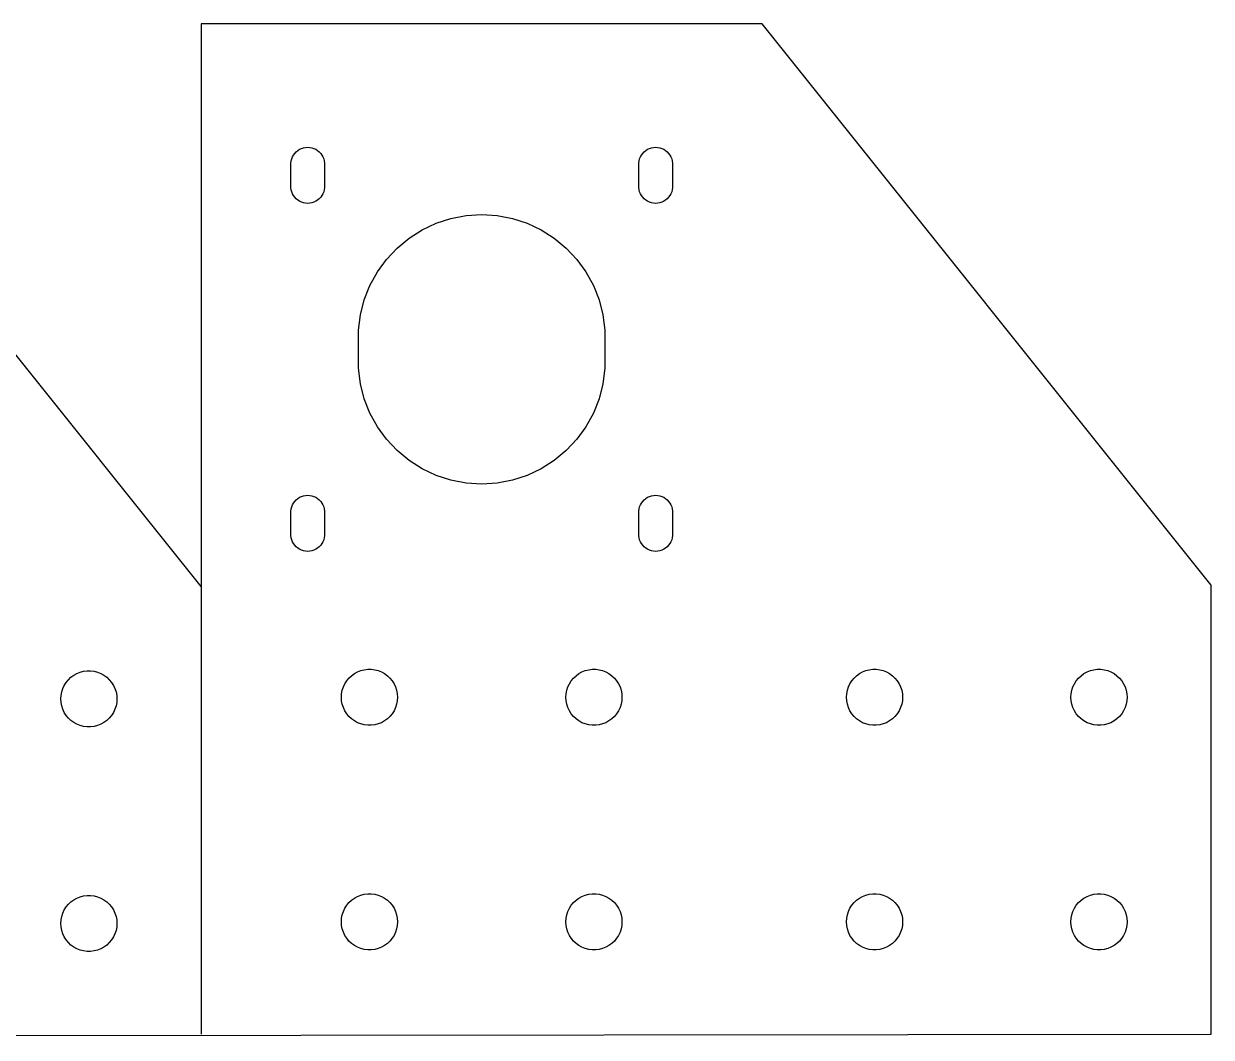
# Model space of a CAD drawing. Extents: x 0 to 330, y 0 to 287.
# Drawn here: x 164.2 to 270, y 100 to 190.3 of the extents above; entities that cross this region are included whole.
import ezdxf

# ---------------------------------------------------------------- set-up
doc = ezdxf.new("R2010")
doc.units = 0
doc.layers.add('LAYER_1', color=7, linetype='CONTINUOUS')

msp = doc.modelspace()

# ---------------------------------------------------------------- linework, layer by layer
at = {"layer": 'LAYER_1', "color": 7}
for p, q in [((180.000001, 140.141081), (139.999999, 190.14108)), ((230, 190.282191), (180.000001, 190.282191)), ((180.000001, 190.282191), (180.000001, 100.282193)), ((270.000002, 140.282192), (230, 190.282191)), ((188.344241, 178.738291), (188.473191, 178.875593)), ((188.473191, 178.875593), (188.618331, 178.995692)), ((188.618331, 178.995692), (188.777371, 179.096691)), ((188.777371, 179.096691), (188.947811, 179.17689)), ((188.947811, 179.17689), (189.126971, 179.23509)), ((189.126971, 179.23509), (189.312011, 179.27039)), ((189.312011, 179.27039), (189.500001, 179.282187)), ((189.500001, 179.28219), (189.687991, 179.270393)), ((189.687991, 179.27039), (189.873031, 179.23509)), ((189.873031, 179.23509), (190.052201, 179.17689)), ((190.052201, 179.17689), (190.222601, 179.096691)), ((190.222601, 179.096691), (190.381701, 178.995692)), ((190.381701, 178.995692), (190.526801, 178.875593)), ((190.526801, 178.875593), (190.655801, 178.738291)), ((219.3442, 178.738291), (219.473201, 178.875593)), ((219.473201, 178.875593), (219.6183, 178.995692)), ((219.6183, 178.995692), (219.7774, 179.096691)), ((219.7774, 179.096691), (219.9478, 179.17689)), ((219.9478, 179.17689), (220.127, 179.23509)), ((220.127, 179.23509), (220.312, 179.27039)), ((220.312, 179.27039), (220.500002, 179.282187)), ((220.500002, 179.28219), (220.688002, 179.270393)), ((220.688002, 179.27039), (220.873001, 179.23509)), ((220.873001, 179.23509), (221.052201, 179.17689)), ((221.052201, 179.17689), (221.222601, 179.096691)), ((221.222601, 179.096691), (221.381701, 178.995692)), ((221.381701, 178.995692), (221.5268, 178.875593)), ((221.5268, 178.875593), (221.655801, 178.738291)), ((188.002961, 177.87639), (188.02658, 178.063292)), ((188.002961, 175.687991), (188.002961, 177.87639)), ((188.026581, 178.063292), (188.073431, 178.245692)), ((188.073431, 178.245692), (188.142761, 178.420893)), ((188.142761, 178.420893), (188.233521, 178.585891)), ((188.233521, 178.585891), (188.344241, 178.738291)), ((190.655801, 178.738291), (190.766501, 178.585891)), ((190.766501, 178.585891), (190.857201, 178.420893)), ((190.857201, 178.420893), (190.926601, 178.245692)), ((190.926601, 178.245692), (190.973401, 178.063292)), ((190.973401, 178.063292), (190.997001, 177.87639)), ((190.997001, 177.87639), (190.997001, 175.687991)), ((219.003002, 177.87639), (219.026596, 178.063292)), ((219.003002, 175.687991), (219.003002, 177.87639)), ((219.026602, 178.063292), (219.0734, 178.245692)), ((219.0734, 178.245692), (219.142801, 178.420893)), ((219.142801, 178.420893), (219.233502, 178.585891)), ((219.233502, 178.585891), (219.3442, 178.738291)), ((221.655801, 178.738291), (221.7665, 178.585891)), ((221.7665, 178.585891), (221.8572, 178.420893)), ((221.8572, 178.420893), (221.926602, 178.245692)), ((221.926602, 178.245692), (221.973402, 178.063292)), ((221.973402, 178.063292), (221.996996, 177.87639)), ((221.997002, 177.87639), (221.997002, 175.687991)), ((188.026581, 175.501092), (188.002962, 175.687991)), ((190.997001, 175.687991), (190.973402, 175.501092)), ((219.026602, 175.501092), (219.003008, 175.687991)), ((221.997002, 175.687991), (221.973408, 175.501092)), ((188.073431, 175.318692), (188.026581, 175.501092)), ((188.142761, 175.143492), (188.073431, 175.318692)), ((188.233521, 174.97849), (188.142761, 175.143492)), ((188.344241, 174.82609), (188.233521, 174.97849)), ((188.473191, 174.688792), (188.344241, 174.82609)), ((188.618331, 174.568692), (188.473191, 174.688792)), ((190.526801, 174.688792), (190.381701, 174.568692)), ((190.655801, 174.82609), (190.526801, 174.688792)), ((190.766501, 174.97849), (190.655801, 174.82609)), ((190.857201, 175.143492), (190.766501, 174.97849)), ((190.926601, 175.318692), (190.857201, 175.143492)), ((190.973401, 175.501092), (190.926601, 175.318692)), ((219.0734, 175.318692), (219.026602, 175.501092)), ((219.142801, 175.143492), (219.0734, 175.318692)), ((219.233502, 174.97849), (219.142801, 175.143492)), ((219.3442, 174.82609), (219.233502, 174.97849)), ((219.473201, 174.688792), (219.3442, 174.82609)), ((219.6183, 174.568692), (219.473201, 174.688792)), ((221.5268, 174.688792), (221.381701, 174.568692)), ((221.655801, 174.82609), (221.5268, 174.688792)), ((221.7665, 174.97849), (221.655801, 174.82609)), ((221.8572, 175.143492), (221.7665, 174.97849)), ((221.926602, 175.318692), (221.8572, 175.143492)), ((221.973402, 175.501092), (221.926602, 175.318692)), ((188.777371, 174.467691), (188.618331, 174.568692)), ((188.947811, 174.387492), (188.777371, 174.467691)), ((189.126971, 174.329292), (188.947811, 174.387492)), ((189.312011, 174.293991), (189.126971, 174.329292)), ((189.500001, 174.282192), (189.312011, 174.293989)), ((189.687991, 174.293991), (189.500001, 174.282194)), ((189.873031, 174.329292), (189.687991, 174.293991)), ((190.052201, 174.387492), (189.873031, 174.329292)), ((190.222601, 174.467691), (190.052201, 174.387492)), ((190.381701, 174.568692), (190.222601, 174.467691)), ((219.7774, 174.467691), (219.6183, 174.568692)), ((219.9478, 174.387492), (219.7774, 174.467691)), ((220.127, 174.329292), (219.9478, 174.387492)), ((220.312, 174.293991), (220.127, 174.329292)), ((220.500002, 174.282192), (220.312, 174.293989)), ((220.688002, 174.293991), (220.500002, 174.282194)), ((220.873001, 174.329292), (220.688002, 174.293991)), ((221.052201, 174.387492), (220.873001, 174.329292)), ((221.222601, 174.467691), (221.052201, 174.387492)), ((221.381701, 174.568692), (221.222601, 174.467691)), ((199.700701, 171.921592), (200.950601, 172.509692)), ((200.950601, 172.509692), (202.264401, 172.936593)), ((202.264401, 172.936593), (203.621301, 173.195492)), ((203.621301, 173.195492), (205.000001, 173.282191)), ((205.000001, 173.282191), (206.378701, 173.195492)), ((206.378701, 173.195492), (207.735601, 172.936593)), ((207.735601, 172.936593), (209.0494, 172.509692)), ((209.0494, 172.509692), (210.2993, 171.921592)), ((198.534401, 171.181391), (199.700701, 171.921592)), ((210.2993, 171.921592), (211.4656, 171.181391)), ((197.470001, 170.300792), (198.534401, 171.181391)), ((211.4656, 171.181391), (212.530001, 170.300792)), ((195.712401, 168.176291), (196.524401, 169.293891)), ((196.524401, 169.293891), (197.470001, 170.300792)), ((212.530001, 170.300792), (213.475601, 169.293891)), ((213.475601, 169.293891), (214.287602, 168.176291)), ((195.046901, 166.965792), (195.712401, 168.176291)), ((214.287602, 168.176291), (214.953102, 166.965792)), ((194.538401, 165.68139), (195.046901, 166.965792)), ((214.953102, 166.965792), (215.461602, 165.68139)), ((194.194901, 164.343392), (194.538401, 165.68139)), ((215.461602, 165.68139), (215.805103, 164.343392)), ((194.021701, 162.972892), (194.194901, 164.343392)), ((215.805103, 164.343392), (215.9783, 162.972892)), ((194.021701, 159.591492), (194.021701, 162.972892)), ((215.9783, 162.972892), (215.9783, 159.591492)), ((194.194901, 158.220993), (194.021701, 159.591492)), ((215.9783, 159.591492), (215.805103, 158.220993)), ((194.538401, 156.882991), (194.194901, 158.220993)), ((215.805103, 158.220993), (215.461602, 156.882991)), ((195.046901, 155.598592), (194.538401, 156.882991)), ((215.461602, 156.882991), (214.953102, 155.598592)), ((195.712401, 154.38809), (195.046901, 155.598592)), ((214.953102, 155.598592), (214.287602, 154.38809)), ((196.524401, 153.27049), (195.712401, 154.38809)), ((214.287602, 154.38809), (213.475601, 153.27049)), ((197.470001, 152.263592), (196.524401, 153.27049)), ((213.475601, 153.27049), (212.530001, 152.263592)), ((198.534401, 151.382991), (197.470001, 152.263592)), ((199.700701, 150.642793), (198.534401, 151.382991)), ((211.4656, 151.382991), (210.2993, 150.642793)), ((212.530001, 152.263592), (211.4656, 151.382991)), ((200.950601, 150.054692), (199.700701, 150.642793)), ((210.2993, 150.642793), (209.0494, 150.054692)), ((202.264401, 149.627792), (200.950601, 150.054692)), ((203.621301, 149.368892), (202.264401, 149.627792)), ((205.000001, 149.282191), (203.621301, 149.368892)), ((206.378701, 149.368892), (205.000001, 149.282191)), ((207.735601, 149.627792), (206.378701, 149.368892)), ((209.0494, 150.054692), (207.735601, 149.627792)), ((188.777371, 148.096691), (188.947811, 148.176893)), ((188.947811, 148.176893), (189.126971, 148.235093)), ((189.126971, 148.235093), (189.312011, 148.27039)), ((189.312011, 148.27039), (189.500001, 148.282187)), ((189.500001, 148.282193), (189.687991, 148.270396)), ((189.687991, 148.27039), (189.873031, 148.235093)), ((189.873031, 148.235093), (190.052201, 148.176893)), ((190.052201, 148.176893), (190.222601, 148.096691)), ((219.7774, 148.096691), (219.9478, 148.176893)), ((219.9478, 148.176893), (220.127, 148.235093)), ((220.127, 148.235093), (220.312, 148.27039)), ((220.312, 148.27039), (220.500002, 148.282187)), ((220.500002, 148.282193), (220.688002, 148.270396)), ((220.688002, 148.27039), (220.873001, 148.235093)), ((220.873001, 148.235093), (221.052201, 148.176893)), ((221.052201, 148.176893), (221.222601, 148.096691)), ((188.002961, 146.87639), (188.02658, 147.063292)), ((188.026581, 147.063292), (188.073431, 147.245692)), ((188.073431, 147.245692), (188.142761, 147.42089)), ((188.142761, 147.42089), (188.233521, 147.585891)), ((188.233521, 147.585891), (188.344241, 147.738291)), ((188.344241, 147.738291), (188.473191, 147.875592)), ((188.473191, 147.875592), (188.618331, 147.995692)), ((188.618331, 147.995692), (188.777371, 148.096691)), ((190.222601, 148.096691), (190.381701, 147.995692)), ((190.381701, 147.995692), (190.526801, 147.875592)), ((190.526801, 147.875592), (190.655801, 147.738291)), ((190.655801, 147.738291), (190.766501, 147.585891)), ((190.766501, 147.585891), (190.857201, 147.42089)), ((190.857201, 147.42089), (190.926601, 147.245692)), ((190.926601, 147.245692), (190.973401, 147.063292)), ((190.973401, 147.063292), (190.997001, 146.87639)), ((219.003002, 146.87639), (219.026596, 147.063292)), ((219.026602, 147.063292), (219.0734, 147.245692)), ((219.0734, 147.245692), (219.142801, 147.42089)), ((219.142801, 147.42089), (219.233502, 147.585891)), ((219.233502, 147.585891), (219.3442, 147.738291)), ((219.3442, 147.738291), (219.473201, 147.875592)), ((219.473201, 147.875592), (219.6183, 147.995692)), ((219.6183, 147.995692), (219.7774, 148.096691)), ((221.222601, 148.096691), (221.381701, 147.995692)), ((221.381701, 147.995692), (221.5268, 147.875592)), ((221.5268, 147.875592), (221.655801, 147.738291)), ((221.655801, 147.738291), (221.7665, 147.585891)), ((221.7665, 147.585891), (221.8572, 147.42089)), ((221.8572, 147.42089), (221.926602, 147.245692)), ((221.926602, 147.245692), (221.973402, 147.063292)), ((221.973402, 147.063292), (221.996996, 146.87639)), ((188.002961, 144.687991), (188.002961, 146.87639)), ((190.997001, 146.87639), (190.997001, 144.687991)), ((219.003002, 144.687991), (219.003002, 146.87639)), ((221.997002, 146.87639), (221.997002, 144.687991)), ((188.026581, 144.501092), (188.002962, 144.687991)), ((188.073431, 144.318692), (188.026581, 144.501092)), ((188.142761, 144.143491), (188.073431, 144.318692)), ((188.233521, 143.978493), (188.142761, 144.143491)), ((188.344241, 143.82609), (188.233521, 143.978493)), ((190.766501, 143.978493), (190.655801, 143.82609)), ((190.857201, 144.143491), (190.766501, 143.978493)), ((190.926601, 144.318692), (190.857201, 144.143491)), ((190.973401, 144.501092), (190.926601, 144.318692)), ((190.997001, 144.687991), (190.973402, 144.501092)), ((219.026602, 144.501092), (219.003008, 144.687991)), ((219.0734, 144.318692), (219.026602, 144.501092)), ((219.142801, 144.143491), (219.0734, 144.318692)), ((219.233502, 143.978493), (219.142801, 144.143491)), ((219.3442, 143.82609), (219.233502, 143.978493)), ((221.7665, 143.978493), (221.655801, 143.82609)), ((221.8572, 144.143491), (221.7665, 143.978493)), ((221.926602, 144.318692), (221.8572, 144.143491)), ((221.973402, 144.501092), (221.926602, 144.318692)), ((221.997002, 144.687991), (221.973408, 144.501092)), ((188.473191, 143.688792), (188.344241, 143.82609)), ((188.618331, 143.568692), (188.473191, 143.688792)), ((188.777371, 143.467691), (188.618331, 143.568692)), ((188.947811, 143.387491), (188.777371, 143.467691)), ((189.126971, 143.329292), (188.947811, 143.387491)), ((189.312011, 143.293991), (189.126971, 143.329292)), ((189.500001, 143.282192), (189.312011, 143.293988)), ((189.687991, 143.293991), (189.500001, 143.282192)), ((189.873031, 143.329292), (189.687991, 143.293991)), ((190.052201, 143.387491), (189.873031, 143.329292)), ((190.222601, 143.467691), (190.052201, 143.387491)), ((190.381701, 143.568692), (190.222601, 143.467691)), ((190.526801, 143.688792), (190.381701, 143.568692)), ((190.655801, 143.82609), (190.526801, 143.688792)), ((219.473201, 143.688792), (219.3442, 143.82609)), ((219.6183, 143.568692), (219.473201, 143.688792)), ((219.7774, 143.467691), (219.6183, 143.568692)), ((219.9478, 143.387491), (219.7774, 143.467691)), ((220.127, 143.329292), (219.9478, 143.387491)), ((220.312, 143.293991), (220.127, 143.329292)), ((220.500002, 143.282192), (220.312, 143.293988)), ((220.688002, 143.293991), (220.500002, 143.282192)), ((220.873001, 143.329292), (220.688002, 143.293991)), ((221.052201, 143.387491), (220.873001, 143.329292)), ((221.222601, 143.467691), (221.052201, 143.387491)), ((221.381701, 143.568692), (221.222601, 143.467691)), ((221.5268, 143.688792), (221.381701, 143.568692)), ((221.655801, 143.82609), (221.5268, 143.688792)), ((270.000002, 100.282193), (270.000002, 140.282192)), ((168.4064, 132.06738), (168.6604, 132.25188)), ((168.6604, 132.25188), (168.935502, 132.40318)), ((168.935502, 132.40318), (169.227401, 132.518682)), ((169.227401, 132.518682), (169.531501, 132.596781)), ((169.531501, 132.596781), (169.843001, 132.636179)), ((169.843001, 132.636179), (170.157002, 132.636179)), ((170.157002, 132.636179), (170.4684, 132.596781)), ((170.4684, 132.596781), (170.7725, 132.518682)), ((170.7725, 132.518682), (171.0644, 132.40318)), ((171.0644, 132.40318), (171.3396, 132.25188)), ((171.3396, 132.25188), (171.5936, 132.06738)), ((193.406401, 132.208491), (193.660401, 132.392991)), ((193.660401, 132.392991), (193.935601, 132.544291)), ((193.935601, 132.544291), (194.227501, 132.659793)), ((194.227501, 132.659793), (194.531601, 132.737892)), ((194.531601, 132.737892), (194.843001, 132.777291)), ((194.843001, 132.777291), (195.157001, 132.777291)), ((195.157001, 132.777291), (195.468501, 132.737892)), ((195.468501, 132.737892), (195.772601, 132.659793)), ((195.772601, 132.659793), (196.064501, 132.544291)), ((196.064501, 132.544291), (196.339601, 132.392991)), ((196.339601, 132.392991), (196.593601, 132.208491)), ((213.4064, 132.208491), (213.6604, 132.392991)), ((213.6604, 132.392991), (213.935502, 132.544291)), ((213.935502, 132.544291), (214.227402, 132.659793)), ((214.227402, 132.659793), (214.531502, 132.737892)), ((214.531502, 132.737892), (214.843002, 132.777291)), ((214.843002, 132.777291), (215.157002, 132.777291)), ((215.157002, 132.777291), (215.4684, 132.737892)), ((215.4684, 132.737892), (215.7725, 132.659793)), ((215.7725, 132.659793), (216.0644, 132.544291)), ((216.0644, 132.544291), (216.339601, 132.392991)), ((216.339601, 132.392991), (216.593601, 132.208491)), ((238.406401, 132.208491), (238.660401, 132.392991)), ((238.660401, 132.392991), (238.935601, 132.544291)), ((238.935601, 132.544291), (239.227501, 132.659793)), ((239.227501, 132.659793), (239.531601, 132.737892)), ((239.531601, 132.737892), (239.843002, 132.777291)), ((239.843002, 132.777291), (240.157, 132.777291)), ((240.157, 132.777291), (240.4685, 132.737892)), ((240.4685, 132.737892), (240.7726, 132.659793)), ((240.7726, 132.659793), (241.064502, 132.544291)), ((241.064502, 132.544291), (241.339601, 132.392991)), ((241.339601, 132.392991), (241.593601, 132.208491)), ((258.4064, 132.208491), (258.6604, 132.392991)), ((258.6604, 132.392991), (258.935502, 132.544291)), ((258.935502, 132.544291), (259.227402, 132.659793)), ((259.227402, 132.659793), (259.531502, 132.737892)), ((259.531502, 132.737892), (259.843002, 132.777291)), ((259.843002, 132.777291), (260.157002, 132.777291)), ((260.157002, 132.777291), (260.468401, 132.737892)), ((260.468401, 132.737892), (260.772501, 132.659793)), ((260.772501, 132.659793), (261.0644, 132.544291)), ((261.0644, 132.544291), (261.339601, 132.392991)), ((261.339601, 132.392991), (261.593601, 132.208491)), ((167.6756, 131.061379), (167.809201, 131.345481)), ((167.809201, 131.345481), (167.977399, 131.610581)), ((167.977399, 131.610581), (168.177599, 131.852479)), ((168.177599, 131.852479), (168.4064, 132.06738)), ((171.5936, 132.06738), (171.822401, 131.852479)), ((171.822401, 131.852479), (172.022502, 131.610581)), ((172.022502, 131.610581), (172.190799, 131.345481)), ((172.190799, 131.345481), (172.324401, 131.061379)), ((192.578601, 130.903891), (192.675601, 131.202491)), ((192.675601, 131.202491), (192.809201, 131.486592)), ((192.809201, 131.486592), (192.977501, 131.751692)), ((192.977501, 131.751692), (193.177601, 131.993591)), ((193.177601, 131.993591), (193.406401, 132.208491)), ((196.593601, 132.208491), (196.822401, 131.993591)), ((196.822401, 131.993591), (197.022601, 131.751692)), ((197.022601, 131.751692), (197.190801, 131.486592)), ((197.190801, 131.486592), (197.324401, 131.202491)), ((197.324401, 131.202491), (197.421501, 130.903891)), ((212.578501, 130.903891), (212.675603, 131.202491)), ((212.675603, 131.202491), (212.809201, 131.486592)), ((212.809201, 131.486592), (212.977403, 131.751692)), ((212.977403, 131.751692), (213.177603, 131.993591)), ((213.177603, 131.993591), (213.4064, 132.208491)), ((216.593601, 132.208491), (216.822401, 131.993591)), ((216.822401, 131.993591), (217.022502, 131.751692)), ((217.022502, 131.751692), (217.1908, 131.486592)), ((217.1908, 131.486592), (217.324401, 131.202491)), ((217.324401, 131.202491), (217.421401, 130.903891)), ((237.578601, 130.903891), (237.675601, 131.202491)), ((237.675601, 131.202491), (237.809202, 131.486592)), ((237.809202, 131.486592), (237.977502, 131.751692)), ((237.977502, 131.751692), (238.177601, 131.993591)), ((238.177601, 131.993591), (238.406401, 132.208491)), ((241.593601, 132.208491), (241.822402, 131.993591)), ((241.822402, 131.993591), (242.022602, 131.751692)), ((242.022602, 131.751692), (242.190801, 131.486592)), ((242.190801, 131.486592), (242.324402, 131.202491)), ((242.324402, 131.202491), (242.4215, 130.903891)), ((257.578502, 130.903891), (257.6756, 131.202491)), ((257.6756, 131.202491), (257.809201, 131.486592)), ((257.809201, 131.486592), (257.9774, 131.751692)), ((257.9774, 131.751692), (258.1776, 131.993591)), ((258.1776, 131.993591), (258.4064, 132.208491)), ((261.593601, 132.208491), (261.822401, 131.993591)), ((261.822401, 131.993591), (262.022503, 131.751692)), ((262.022503, 131.751692), (262.1908, 131.486592)), ((262.1908, 131.486592), (262.324401, 131.202491)), ((262.324401, 131.202491), (262.421401, 130.903891)), ((167.500001, 130.141081), (167.5197, 130.454382)), ((167.5197, 129.827781), (167.500001, 130.141081)), ((167.5197, 130.454382), (167.578501, 130.76278)), ((167.578501, 130.76278), (167.6756, 131.061379)), ((172.324401, 131.061379), (172.4214, 130.76278)), ((172.4214, 130.76278), (172.4803, 130.454382)), ((172.4803, 130.454382), (172.499999, 130.141081)), ((172.499999, 130.141081), (172.4803, 129.827781)), ((192.500001, 130.282192), (192.5197, 130.595493)), ((192.519701, 129.968892), (192.500002, 130.282192)), ((192.519701, 130.595493), (192.578601, 130.903891)), ((197.421501, 130.903891), (197.480301, 130.595493)), ((197.480301, 130.595493), (197.5, 130.282192)), ((197.500001, 130.282192), (197.480302, 129.968892)), ((212.500001, 130.282192), (212.5197, 130.595493)), ((212.5197, 129.968892), (212.500001, 130.282192)), ((212.5197, 130.595493), (212.578501, 130.903891)), ((217.421401, 130.903891), (217.480301, 130.595493)), ((217.480301, 130.595493), (217.5, 130.282192)), ((217.500002, 130.282192), (217.480303, 129.968892)), ((237.500002, 130.282192), (237.519701, 130.595493)), ((237.519701, 129.968892), (237.500002, 130.282192)), ((237.519701, 130.595493), (237.578601, 130.903891)), ((242.4215, 130.903891), (242.480301, 130.595493)), ((242.480301, 130.595493), (242.5, 130.282192)), ((242.5, 130.282192), (242.480301, 129.968892)), ((257.500001, 130.282192), (257.519701, 130.595493)), ((257.519701, 129.968892), (257.500001, 130.282192)), ((257.519701, 130.595493), (257.578502, 130.903891)), ((262.421401, 130.903891), (262.480301, 130.595493)), ((262.480301, 130.595493), (262.5, 130.282192)), ((262.5, 130.282192), (262.480301, 129.968892)), ((167.578501, 129.519379), (167.5197, 129.827781)), ((167.6756, 129.22078), (167.578501, 129.519379)), ((167.809201, 128.936681), (167.6756, 129.22078)), ((172.324401, 129.22078), (172.190799, 128.936681)), ((172.4214, 129.519379), (172.324401, 129.22078)), ((172.4803, 129.827781), (172.4214, 129.519379)), ((192.578601, 129.66049), (192.519701, 129.968892)), ((192.675601, 129.361891), (192.578601, 129.66049)), ((192.809201, 129.077792), (192.675601, 129.361891)), ((192.977501, 128.812692), (192.809201, 129.077792)), ((197.190801, 129.077792), (197.022601, 128.812692)), ((197.324401, 129.361891), (197.190801, 129.077792)), ((197.421501, 129.66049), (197.324401, 129.361891)), ((197.480301, 129.968892), (197.421501, 129.66049)), ((212.578501, 129.66049), (212.5197, 129.968892)), ((212.675603, 129.361891), (212.578501, 129.66049)), ((212.809201, 129.077792), (212.675603, 129.361891)), ((212.977403, 128.812692), (212.809201, 129.077792)), ((217.1908, 129.077792), (217.022502, 128.812692)), ((217.324401, 129.361891), (217.1908, 129.077792)), ((217.421401, 129.66049), (217.324401, 129.361891)), ((217.480301, 129.968892), (217.421401, 129.66049)), ((237.578601, 129.66049), (237.519701, 129.968892)), ((237.675601, 129.361891), (237.578601, 129.66049)), ((237.809202, 129.077792), (237.675601, 129.361891)), ((237.977502, 128.812692), (237.809202, 129.077792)), ((242.190801, 129.077792), (242.022602, 128.812692)), ((242.324402, 129.361891), (242.190801, 129.077792)), ((242.4215, 129.66049), (242.324402, 129.361891)), ((242.480301, 129.968892), (242.4215, 129.66049)), ((257.578502, 129.66049), (257.519701, 129.968892)), ((257.6756, 129.361891), (257.578502, 129.66049)), ((257.809201, 129.077792), (257.6756, 129.361891)), ((257.9774, 128.812692), (257.809201, 129.077792)), ((262.1908, 129.077792), (262.022503, 128.812692)), ((262.324401, 129.361891), (262.1908, 129.077792)), ((262.421401, 129.66049), (262.324401, 129.361891)), ((262.480301, 129.968892), (262.421401, 129.66049)), ((167.977399, 128.671581), (167.809201, 128.936681)), ((168.177599, 128.42968), (167.977399, 128.671581)), ((168.4064, 128.214782), (168.177599, 128.42968)), ((168.6604, 128.030282), (168.4064, 128.214782)), ((168.935502, 127.87898), (168.6604, 128.030282)), ((171.3396, 128.030282), (171.0644, 127.87898)), ((171.5936, 128.214782), (171.3396, 128.030282)), ((171.822401, 128.42968), (171.5936, 128.214782)), ((172.022502, 128.671581), (171.822401, 128.42968)), ((172.190799, 128.936681), (172.022502, 128.671581)), ((193.177601, 128.570791), (192.977501, 128.812692)), ((193.406401, 128.355893), (193.177601, 128.570791)), ((193.660401, 128.171393), (193.406401, 128.355893)), ((193.935601, 128.020091), (193.660401, 128.171393)), ((194.227501, 127.904493), (193.935601, 128.020091)), ((196.064501, 128.020091), (195.772601, 127.904493)), ((196.339601, 128.171393), (196.064501, 128.020091)), ((196.593601, 128.355893), (196.339601, 128.171393)), ((196.822401, 128.570791), (196.593601, 128.355893)), ((197.022601, 128.812692), (196.822401, 128.570791)), ((213.177603, 128.570791), (212.977403, 128.812692)), ((213.4064, 128.355893), (213.177603, 128.570791)), ((213.6604, 128.171393), (213.4064, 128.355893)), ((213.935502, 128.020091), (213.6604, 128.171393)), ((214.227402, 127.904493), (213.935502, 128.020091)), ((216.0644, 128.020091), (215.7725, 127.904493)), ((216.339601, 128.171393), (216.0644, 128.020091)), ((216.593601, 128.355893), (216.339601, 128.171393)), ((216.822401, 128.570791), (216.593601, 128.355893)), ((217.022502, 128.812692), (216.822401, 128.570791)), ((238.177601, 128.570791), (237.977502, 128.812692)), ((238.406401, 128.355893), (238.177601, 128.570791)), ((238.660401, 128.171393), (238.406401, 128.355893)), ((238.935601, 128.020091), (238.660401, 128.171393)), ((239.227501, 127.904493), (238.935601, 128.020091)), ((241.064502, 128.020091), (240.7726, 127.904493)), ((241.339601, 128.171393), (241.064502, 128.020091)), ((241.593601, 128.355893), (241.339601, 128.171393)), ((241.822402, 128.570791), (241.593601, 128.355893)), ((242.022602, 128.812692), (241.822402, 128.570791)), ((258.1776, 128.570791), (257.9774, 128.812692)), ((258.4064, 128.355893), (258.1776, 128.570791)), ((258.6604, 128.171393), (258.4064, 128.355893)), ((258.935502, 128.020091), (258.6604, 128.171393)), ((259.227402, 127.904493), (258.935502, 128.020091)), ((261.0644, 128.020091), (260.772501, 127.904493)), ((261.339601, 128.171393), (261.0644, 128.020091)), ((261.593601, 128.355893), (261.339601, 128.171393)), ((261.822401, 128.570791), (261.593601, 128.355893)), ((262.022503, 128.812692), (261.822401, 128.570791)), ((169.227401, 127.763381), (168.935502, 127.87898)), ((169.531501, 127.685381), (169.227401, 127.763381)), ((169.843001, 127.64598), (169.531501, 127.685381)), ((170.157002, 127.64598), (169.843001, 127.64598)), ((170.4684, 127.685381), (170.157002, 127.64598)), ((170.7725, 127.763381), (170.4684, 127.685381)), ((171.0644, 127.87898), (170.7725, 127.763381)), ((194.531601, 127.826492), (194.227501, 127.904493)), ((194.843001, 127.787091), (194.531601, 127.826492)), ((195.157001, 127.787091), (194.843001, 127.787091)), ((195.468501, 127.826492), (195.157001, 127.787091)), ((195.772601, 127.904493), (195.468501, 127.826492)), ((214.531502, 127.826492), (214.227402, 127.904493)), ((214.843002, 127.787091), (214.531502, 127.826492)), ((215.157002, 127.787091), (214.843002, 127.787091)), ((215.4684, 127.826492), (215.157002, 127.787091)), ((215.7725, 127.904493), (215.4684, 127.826492)), ((239.531601, 127.826492), (239.227501, 127.904493)), ((239.843002, 127.787091), (239.531601, 127.826492)), ((240.157, 127.787091), (239.843002, 127.787091)), ((240.4685, 127.826492), (240.157, 127.787091)), ((240.7726, 127.904493), (240.4685, 127.826492)), ((259.531502, 127.826492), (259.227402, 127.904493)), ((259.843002, 127.787091), (259.531502, 127.826492)), ((260.157002, 127.787091), (259.843002, 127.787091)), ((260.468401, 127.826492), (260.157002, 127.787091)), ((260.772501, 127.904493), (260.468401, 127.826492)), ((168.4064, 112.06737), (168.6604, 112.251886)), ((168.6604, 112.251886), (168.935502, 112.403186)), ((168.935502, 112.403186), (169.227401, 112.518784)), ((169.227401, 112.518784), (169.531501, 112.59679)), ((169.531501, 112.59679), (169.843001, 112.636188)), ((169.843001, 112.636188), (170.157002, 112.636188)), ((170.157002, 112.636188), (170.4684, 112.59679)), ((170.4684, 112.59679), (170.7725, 112.518784)), ((170.7725, 112.518784), (171.0644, 112.403186)), ((171.0644, 112.403186), (171.3396, 112.251886)), ((171.3396, 112.251886), (171.5936, 112.06737)), ((193.177601, 111.993597), (193.406401, 112.208481)), ((193.406401, 112.208481), (193.660401, 112.392998)), ((193.660401, 112.392998), (193.935601, 112.544297)), ((193.935601, 112.544297), (194.227501, 112.659895)), ((194.227501, 112.659895), (194.531601, 112.737901)), ((194.531601, 112.737901), (194.843001, 112.7773)), ((194.843001, 112.7773), (195.157001, 112.7773)), ((195.157001, 112.7773), (195.468501, 112.737901)), ((195.468501, 112.737901), (195.772601, 112.659895)), ((195.772601, 112.659895), (196.064501, 112.544297)), ((196.064501, 112.544297), (196.339601, 112.392998)), ((196.339601, 112.392998), (196.593601, 112.208481)), ((196.593601, 112.208481), (196.822401, 111.993597)), ((213.177603, 111.993597), (213.4064, 112.208481)), ((213.4064, 112.208481), (213.6604, 112.392998)), ((213.6604, 112.392998), (213.935502, 112.544297)), ((213.935502, 112.544297), (214.227402, 112.659895)), ((214.227402, 112.659895), (214.531502, 112.737901)), ((214.531502, 112.737901), (214.843002, 112.7773)), ((214.843002, 112.7773), (215.157002, 112.7773)), ((215.157002, 112.7773), (215.4684, 112.737901)), ((215.4684, 112.737901), (215.7725, 112.659895)), ((215.7725, 112.659895), (216.0644, 112.544297)), ((216.0644, 112.544297), (216.339601, 112.392998)), ((216.339601, 112.392998), (216.593601, 112.208481)), ((216.593601, 112.208481), (216.822401, 111.993597)), ((238.177601, 111.993597), (238.406401, 112.208481)), ((238.406401, 112.208481), (238.660401, 112.392998)), ((238.660401, 112.392998), (238.935601, 112.544297)), ((238.935601, 112.544297), (239.227501, 112.659895)), ((239.227501, 112.659895), (239.531601, 112.737901)), ((239.531601, 112.737901), (239.843002, 112.7773)), ((239.843002, 112.7773), (240.157, 112.7773)), ((240.157, 112.7773), (240.4685, 112.737901)), ((240.4685, 112.737901), (240.7726, 112.659895)), ((240.7726, 112.659895), (241.064502, 112.544297)), ((241.064502, 112.544297), (241.339601, 112.392998)), ((241.339601, 112.392998), (241.593601, 112.208481)), ((241.593601, 112.208481), (241.822402, 111.993597)), ((258.1776, 111.993597), (258.4064, 112.208481)), ((258.4064, 112.208481), (258.6604, 112.392998)), ((258.6604, 112.392998), (258.935502, 112.544297)), ((258.935502, 112.544297), (259.227402, 112.659895)), ((259.227402, 112.659895), (259.531502, 112.737901)), ((259.531502, 112.737901), (259.843002, 112.7773)), ((259.843002, 112.7773), (260.157002, 112.7773)), ((260.157002, 112.7773), (260.468401, 112.737901)), ((260.468401, 112.737901), (260.772501, 112.659895)), ((260.772501, 112.659895), (261.0644, 112.544297)), ((261.0644, 112.544297), (261.339601, 112.392998)), ((261.339601, 112.392998), (261.593601, 112.208481)), ((261.593601, 112.208481), (261.822401, 111.993597)), ((167.6756, 111.061388), (167.809201, 111.345473)), ((167.809201, 111.345473), (167.977399, 111.610593)), ((167.977399, 111.610593), (168.177599, 111.852486)), ((168.177599, 111.852486), (168.4064, 112.06737)), ((171.5936, 112.06737), (171.822401, 111.852486)), ((171.822401, 111.852486), (172.022502, 111.610593)), ((172.022502, 111.610593), (172.190799, 111.345473)), ((172.190799, 111.345473), (172.324401, 111.061388)), ((192.578601, 110.90388), (192.675601, 111.2025)), ((192.675601, 111.2025), (192.809201, 111.486584)), ((192.809201, 111.486584), (192.977501, 111.751704)), ((192.977501, 111.751704), (193.177601, 111.993597)), ((196.822401, 111.993597), (197.022601, 111.751704)), ((197.022601, 111.751704), (197.190801, 111.486584)), ((197.190801, 111.486584), (197.324401, 111.2025)), ((197.324401, 111.2025), (197.421501, 110.90388)), ((212.578501, 110.90388), (212.675603, 111.2025)), ((212.675603, 111.2025), (212.809201, 111.486584)), ((212.809201, 111.486584), (212.977403, 111.751704)), ((212.977403, 111.751704), (213.177603, 111.993597)), ((216.822401, 111.993597), (217.022502, 111.751704)), ((217.022502, 111.751704), (217.1908, 111.486584)), ((217.1908, 111.486584), (217.324401, 111.2025)), ((217.324401, 111.2025), (217.421401, 110.90388)), ((237.578601, 110.90388), (237.675601, 111.2025)), ((237.675601, 111.2025), (237.809202, 111.486584)), ((237.809202, 111.486584), (237.977502, 111.751704)), ((237.977502, 111.751704), (238.177601, 111.993597)), ((241.822402, 111.993597), (242.022602, 111.751704)), ((242.022602, 111.751704), (242.190801, 111.486584)), ((242.190801, 111.486584), (242.324402, 111.2025)), ((242.324402, 111.2025), (242.4215, 110.90388)), ((257.578502, 110.90388), (257.6756, 111.2025)), ((257.6756, 111.2025), (257.809201, 111.486584)), ((257.809201, 111.486584), (257.9774, 111.751704)), ((257.9774, 111.751704), (258.1776, 111.993597)), ((261.822401, 111.993597), (262.022503, 111.751704)), ((262.022503, 111.751704), (262.1908, 111.486584)), ((262.1908, 111.486584), (262.324401, 111.2025)), ((262.324401, 111.2025), (262.421401, 110.90388)), ((167.500001, 110.14109), (167.5197, 110.454385)), ((167.5197, 109.827767), (167.500001, 110.14109)), ((167.5197, 110.454385), (167.578501, 110.762769)), ((167.578501, 110.762769), (167.6756, 111.061388)), ((172.324401, 111.061388), (172.4214, 110.762769)), ((172.4214, 110.762769), (172.4803, 110.454385)), ((172.4803, 110.454385), (172.499999, 110.14109)), ((172.499999, 110.14109), (172.4803, 109.827767)), ((192.500001, 110.282201), (192.5197, 110.595496)), ((192.519701, 109.968878), (192.500002, 110.282201)), ((192.519701, 110.595496), (192.578601, 110.90388)), ((197.421501, 110.90388), (197.480301, 110.595496)), ((197.480301, 110.595496), (197.5, 110.282201)), ((197.500001, 110.282201), (197.480302, 109.968878)), ((212.500001, 110.282201), (212.5197, 110.595496)), ((212.5197, 109.968878), (212.500001, 110.282201)), ((212.5197, 110.595496), (212.578501, 110.90388)), ((217.421401, 110.90388), (217.480301, 110.595496)), ((217.480301, 110.595496), (217.5, 110.282201)), ((217.500002, 110.282201), (217.480303, 109.968878)), ((237.500002, 110.282201), (237.519701, 110.595496)), ((237.519701, 109.968878), (237.500002, 110.282201)), ((237.519701, 110.595496), (237.578601, 110.90388)), ((242.4215, 110.90388), (242.480301, 110.595496)), ((242.480301, 110.595496), (242.5, 110.282201)), ((242.5, 110.282201), (242.480301, 109.968878)), ((257.500001, 110.282201), (257.519701, 110.595496)), ((257.519701, 109.968878), (257.500001, 110.282201)), ((257.519701, 110.595496), (257.578502, 110.90388)), ((262.421401, 110.90388), (262.480301, 110.595496)), ((262.480301, 110.595496), (262.5, 110.282201)), ((262.5, 110.282201), (262.480301, 109.968878)), ((167.578501, 109.519354), (167.5197, 109.827767)), ((167.6756, 109.220792), (167.578501, 109.519354)), ((167.809201, 108.936707), (167.6756, 109.220792)), ((172.324401, 109.220792), (172.190799, 108.936707)), ((172.4214, 109.519354), (172.324401, 109.220792)), ((172.4803, 109.827767), (172.4214, 109.519354)), ((192.578601, 109.660466), (192.519701, 109.968878)), ((192.675601, 109.361903), (192.578601, 109.660466)), ((192.809201, 109.077818), (192.675601, 109.361903)), ((192.977501, 108.812755), (192.809201, 109.077818)), ((197.190801, 109.077818), (197.022601, 108.812755)), ((197.324401, 109.361903), (197.190801, 109.077818)), ((197.421501, 109.660466), (197.324401, 109.361903)), ((197.480301, 109.968878), (197.421501, 109.660466)), ((212.578501, 109.660466), (212.5197, 109.968878)), ((212.675603, 109.361903), (212.578501, 109.660466)), ((212.809201, 109.077818), (212.675603, 109.361903)), ((212.977403, 108.812755), (212.809201, 109.077818)), ((217.1908, 109.077818), (217.022502, 108.812755)), ((217.324401, 109.361903), (217.1908, 109.077818)), ((217.421401, 109.660466), (217.324401, 109.361903)), ((217.480301, 109.968878), (217.421401, 109.660466)), ((237.578601, 109.660466), (237.519701, 109.968878)), ((237.675601, 109.361903), (237.578601, 109.660466)), ((237.809202, 109.077818), (237.675601, 109.361903)), ((237.977502, 108.812755), (237.809202, 109.077818)), ((242.190801, 109.077818), (242.022602, 108.812755)), ((242.324402, 109.361903), (242.190801, 109.077818)), ((242.4215, 109.660466), (242.324402, 109.361903)), ((242.480301, 109.968878), (242.4215, 109.660466)), ((257.578502, 109.660466), (257.519701, 109.968878)), ((257.6756, 109.361903), (257.578502, 109.660466)), ((257.809201, 109.077818), (257.6756, 109.361903)), ((257.9774, 108.812755), (257.809201, 109.077818)), ((262.1908, 109.077818), (262.022503, 108.812755)), ((262.324401, 109.361903), (262.1908, 109.077818)), ((262.421401, 109.660466), (262.324401, 109.361903)), ((262.480301, 109.968878), (262.421401, 109.660466)), ((167.977399, 108.671644), (167.809201, 108.936707)), ((168.177599, 108.429723), (167.977399, 108.671644)), ((168.4064, 108.21481), (168.177599, 108.429723)), ((168.6604, 108.030265), (168.4064, 108.21481)), ((168.935502, 107.879022), (168.6604, 108.030265)), ((171.3396, 108.030265), (171.0644, 107.879022)), ((171.5936, 108.21481), (171.3396, 108.030265)), ((171.822401, 108.429723), (171.5936, 108.21481)), ((172.022502, 108.671644), (171.822401, 108.429723)), ((172.190799, 108.936707), (172.022502, 108.671644)), ((193.177601, 108.570834), (192.977501, 108.812755)), ((193.406401, 108.355922), (193.177601, 108.570834)), ((193.660401, 108.171376), (193.406401, 108.355922)), ((193.935601, 108.020134), (193.660401, 108.171376)), ((194.227501, 107.904564), (193.935601, 108.020134)), ((196.064501, 108.020134), (195.772601, 107.904564)), ((196.339601, 108.171376), (196.064501, 108.020134)), ((196.593601, 108.355922), (196.339601, 108.171376)), ((196.822401, 108.570834), (196.593601, 108.355922)), ((197.022601, 108.812755), (196.822401, 108.570834)), ((213.177603, 108.570834), (212.977403, 108.812755)), ((213.4064, 108.355922), (213.177603, 108.570834)), ((213.6604, 108.171376), (213.4064, 108.355922)), ((213.935502, 108.020134), (213.6604, 108.171376)), ((214.227402, 107.904564), (213.935502, 108.020134)), ((216.0644, 108.020134), (215.7725, 107.904564)), ((216.339601, 108.171376), (216.0644, 108.020134)), ((216.593601, 108.355922), (216.339601, 108.171376)), ((216.822401, 108.570834), (216.593601, 108.355922)), ((217.022502, 108.812755), (216.822401, 108.570834)), ((238.177601, 108.570834), (237.977502, 108.812755)), ((238.406401, 108.355922), (238.177601, 108.570834)), ((238.660401, 108.171376), (238.406401, 108.355922)), ((238.935601, 108.020134), (238.660401, 108.171376)), ((239.227501, 107.904564), (238.935601, 108.020134)), ((241.064502, 108.020134), (240.7726, 107.904564)), ((241.339601, 108.171376), (241.064502, 108.020134)), ((241.593601, 108.355922), (241.339601, 108.171376)), ((241.822402, 108.570834), (241.593601, 108.355922)), ((242.022602, 108.812755), (241.822402, 108.570834)), ((258.1776, 108.570834), (257.9774, 108.812755)), ((258.4064, 108.355922), (258.1776, 108.570834)), ((258.6604, 108.171376), (258.4064, 108.355922)), ((258.935502, 108.020134), (258.6604, 108.171376)), ((259.227402, 107.904564), (258.935502, 108.020134)), ((261.0644, 108.020134), (260.772501, 107.904564)), ((261.339601, 108.171376), (261.0644, 108.020134)), ((261.593601, 108.355922), (261.339601, 108.171376)), ((261.822401, 108.570834), (261.593601, 108.355922)), ((262.022503, 108.812755), (261.822401, 108.570834)), ((169.227401, 107.763452), (168.935502, 107.879022)), ((169.531501, 107.68539), (169.227401, 107.763452)), ((169.843001, 107.64602), (169.531501, 107.68539)), ((170.157002, 107.64602), (169.843001, 107.64602)), ((170.4684, 107.68539), (170.157002, 107.64602)), ((170.7725, 107.763452), (170.4684, 107.68539)), ((171.0644, 107.879022), (170.7725, 107.763452)), ((194.531601, 107.826501), (194.227501, 107.904564)), ((194.843001, 107.787131), (194.531601, 107.826501)), ((195.157001, 107.787131), (194.843001, 107.787131)), ((195.468501, 107.826501), (195.157001, 107.787131)), ((195.772601, 107.904564), (195.468501, 107.826501)), ((214.531502, 107.826501), (214.227402, 107.904564)), ((214.843002, 107.787131), (214.531502, 107.826501)), ((215.157002, 107.787131), (214.843002, 107.787131)), ((215.4684, 107.826501), (215.157002, 107.787131)), ((215.7725, 107.904564), (215.4684, 107.826501)), ((239.531601, 107.826501), (239.227501, 107.904564)), ((239.843002, 107.787131), (239.531601, 107.826501)), ((240.157, 107.787131), (239.843002, 107.787131)), ((240.4685, 107.826501), (240.157, 107.787131)), ((240.7726, 107.904564), (240.4685, 107.826501)), ((259.531502, 107.826501), (259.227402, 107.904564)), ((259.843002, 107.787131), (259.531502, 107.826501)), ((260.157002, 107.787131), (259.843002, 107.787131)), ((260.468401, 107.826501), (260.157002, 107.787131)), ((260.772501, 107.904564), (260.468401, 107.826501)), ((0, 99.999971), (270.000002, 100.282193))]:
    msp.add_line(p, q, dxfattribs=at)

doc.saveas('drawing.dxf')
